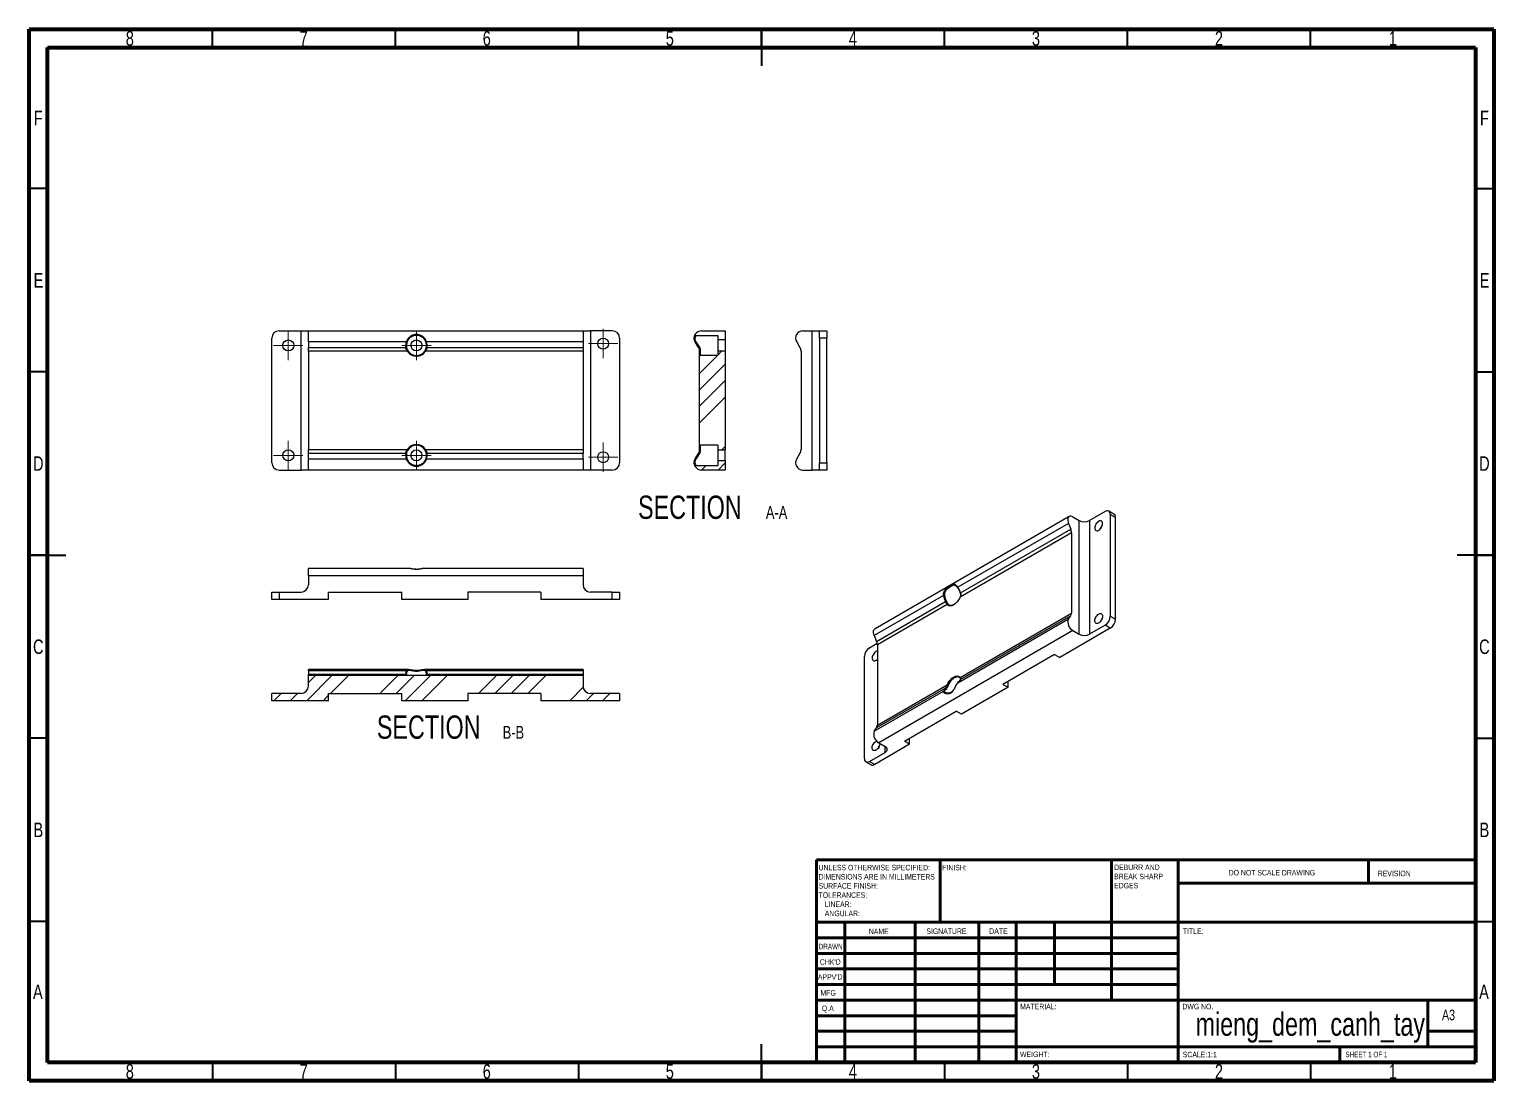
# Model space of a CAD drawing. Header units: millimetres. Extents: x 15 to 415, y 5 to 292.
import ezdxf

# ---------------------------------------------------------------- set-up
doc = ezdxf.new("R2010")
doc.units = ezdxf.units.MM
doc.styles.add('SLDTEXTSTYLE0', font='TXT', dxfattribs={"width": 0.75})
doc.styles.add('SLDTEXTSTYLE1', font='TXT', dxfattribs={"width": 0.686449})
doc.styles.add('SLDTEXTSTYLE2', font='TXT', dxfattribs={"width": 0.6875})

# ---------------------------------------------------------------- blocks, each defined once
blk = doc.blocks.new('SW_NOTE_0')
at = {"color": 0, "linetype": 'Continuous', "lineweight": 0, "char_height": 1.5, "attachment_point": 1, "style": 'SLDTEXTSTYLE0'}
for s, insert in [('UNLESS OTHERWISE SPECIFIED:', (0, 1.93)), ('SURFACE FINISH:', (0, -3.07)), ('DIMENSIONS ARE IN MILLIMETERS', (0, -0.57)), ('TOLERANCES:', (0, -5.57)), ('ANGULAR:', (1.69, -10.57)), ('LINEAR:', (1.69, -8.07))]:
    blk.add_mtext(s, dxfattribs=dict(at, insert=insert))
blk = doc.blocks.new('SW_NOTE_0_1')
at = {"color": 0, "linetype": 'Continuous', "lineweight": 0, "char_height": 1.5, "attachment_point": 1, "style": 'SLDTEXTSTYLE0'}
for s, insert in [('DEBURR AND', (0, 1.93)), ('BREAK SHARP', (0, -0.57)), ('EDGES', (0, -3.07))]:
    blk.add_mtext(s, dxfattribs=dict(at, insert=insert))
blk = doc.blocks.new('SW_CENTERMARKSYMBOL_0')
at = {"color": 0, "linetype": 'Continuous', "lineweight": 18}
for p, q in [((0, 2.5), (0, 4)), ((-2.5, 0), (-4, 0)), ((0, 0), (-2.5, 0)), ((0, 0), (0, 2.5)), ((0, 0), (0, -2.5)), ((0, 0), (2.5, 0)), ((2.5, 0), (4, 0)), ((0, -2.5), (0, -4))]:
    blk.add_line(p, q, dxfattribs=at)
blk = doc.blocks.new('SW_CENTERMARKSYMBOL_1')
at = {"color": 0, "linetype": 'Continuous', "lineweight": 18}
for p, q in [((0, 2.5), (0, 4)), ((-2.5, 0), (-4, 0)), ((0, 0), (-2.5, 0)), ((0, 0), (0, 2.5)), ((0, 0), (0, -2.5)), ((0, 0), (2.5, 0)), ((2.5, 0), (4, 0)), ((0, -2.5), (0, -4))]:
    blk.add_line(p, q, dxfattribs=at)
blk = doc.blocks.new('SW_CENTERMARKSYMBOL_2')
at = {"color": 0, "linetype": 'Continuous', "lineweight": 18}
for p, q in [((0, 2.5), (0, 4)), ((-2.5, 0), (-4, 0)), ((0, 0), (-2.5, 0)), ((0, 0), (0, 2.5)), ((0, 0), (0, -2.5)), ((0, 0), (2.5, 0)), ((2.5, 0), (4, 0)), ((0, -2.5), (0, -4))]:
    blk.add_line(p, q, dxfattribs=at)
blk = doc.blocks.new('SW_CENTERMARKSYMBOL_3')
at = {"color": 0, "linetype": 'Continuous', "lineweight": 18}
for p, q in [((0, 2.5), (0, 4)), ((-2.5, 0), (-4, 0)), ((0, 0), (-2.5, 0)), ((0, 0), (0, 2.5)), ((0, 0), (0, -2.5)), ((0, 0), (2.5, 0)), ((2.5, 0), (4, 0)), ((0, -2.5), (0, -4))]:
    blk.add_line(p, q, dxfattribs=at)
blk = doc.blocks.new('SW_CENTERMARKSYMBOL_4')
at = {"color": 0, "linetype": 'Continuous', "lineweight": 18}
for p, q in [((0, 2.5), (0, 4)), ((-2.5, 0), (-4, 0)), ((0, 0), (-2.5, 0)), ((0, 0), (0, 2.5)), ((0, 0), (0, -2.5)), ((0, 0), (2.5, 0)), ((2.5, 0), (4, 0)), ((0, -2.5), (0, -4))]:
    blk.add_line(p, q, dxfattribs=at)
blk = doc.blocks.new('SW_CENTERMARKSYMBOL_5')
at = {"color": 0, "linetype": 'Continuous', "lineweight": 18}
for p, q in [((0, 2.5), (0, 4)), ((-2.5, 0), (-4, 0)), ((0, 0), (-2.5, 0)), ((0, 0), (0, 2.5)), ((0, 0), (0, -2.5)), ((0, 0), (2.5, 0)), ((2.5, 0), (4, 0)), ((0, -2.5), (0, -4))]:
    blk.add_line(p, q, dxfattribs=at)
blk = doc.blocks.new('SW_NOTE_0_2')
at = {"color": 0, "linetype": 'Continuous', "lineweight": 0, "attachment_point": 2, "style": 'SLDTEXTSTYLE0'}
for s, insert, char_height in [('SECTION', (17.36, 8.19), 6.35), ('A-A', (41.06, 5.35), 3.5)]:
    blk.add_mtext(s, dxfattribs=dict(at, insert=insert, char_height=char_height))
blk = doc.blocks.new('SW_NOTE_0_3')
at = {"color": 0, "linetype": 'Continuous', "lineweight": 0, "attachment_point": 2, "style": 'SLDTEXTSTYLE0'}
for s, insert, char_height in [('SECTION', (17.36, 8.19), 6.35), ('B-B', (40.51, 5.35), 3.5)]:
    blk.add_mtext(s, dxfattribs=dict(at, insert=insert, char_height=char_height))

msp = doc.modelspace()

# ---------------------------------------------------------------- hatches: boundary and pattern name
at = {"linetype": 'Continuous', "lineweight": 18}
h = msp.add_hatch(dxfattribs=at)
h.set_pattern_fill('ANSI34', angle=3e-322, style=0)
edge = h.paths.add_edge_path(flags=0)
edge.add_line((203.09, 207.2), (205.09, 207.2))
edge.add_line((205.09, 207.2), (205.09, 209.7))
edge.add_line((205.09, 209.7), (198.62, 209.7))
edge.add_arc((198.62, 207.7), 2, 90, 148.1446)
edge.add_arc((197.09, 208.65), 0.2, 148.1446, 270)
edge.add_line((197.09, 208.45), (203.09, 208.45))
edge.add_line((203.09, 208.45), (203.09, 207.2))
h = msp.add_hatch(dxfattribs=at)
h.set_pattern_fill('ANSI34', angle=3e-322, style=0)
edge = h.paths.add_edge_path(flags=0)
edge.add_line((203.09, 178.45), (203.09, 177.2))
edge.add_line((203.09, 177.2), (205.09, 177.2))
edge.add_line((205.09, 177.2), (205.09, 204.2))
edge.add_line((205.09, 204.2), (203.09, 204.2))
edge.add_line((203.09, 204.2), (203.09, 202.95))
edge.add_line((203.09, 202.95), (198.29, 202.95))
edge.add_arc((198.29, 202.75), 0.2, 90, 180)
edge.add_line((198.09, 202.75), (198.09, 178.65))
edge.add_arc((198.29, 178.65), 0.2, 180, 270)
edge.add_line((198.29, 178.45), (203.09, 178.45))
h = msp.add_hatch(dxfattribs=at)
h.set_pattern_fill('ANSI34', angle=3e-322, style=0)
edge = h.paths.add_edge_path(flags=0)
edge.add_line((205.09, 171.7), (205.09, 174.2))
edge.add_line((205.09, 174.2), (203.09, 174.2))
edge.add_line((203.09, 174.2), (203.09, 172.95))
edge.add_line((203.09, 172.95), (197.09, 172.95))
edge.add_arc((197.09, 172.75), 0.2, 90, 211.8554)
edge.add_arc((198.62, 173.7), 2, 211.8554, 270)
edge.add_line((198.62, 171.7), (205.09, 171.7))
h = msp.add_hatch(dxfattribs=at)
h.set_pattern_fill('ANSI34', angle=3e-322, style=0)
edge = h.paths.add_edge_path(flags=0)
edge.add_line((134.75, 110.73), (154.75, 110.73))
edge.add_line((154.75, 110.73), (154.75, 108.73))
edge.add_line((154.75, 108.73), (176.25, 108.73))
edge.add_line((176.25, 108.73), (176.25, 110.73))
edge.add_line((176.25, 110.73), (168.25, 110.73))
edge.add_arc((168.25, 112.73), 2, 180, 270, ccw=False)
edge.add_line((166.25, 112.73), (166.25, 115.73))
edge.add_line((166.25, 115.73), (91.25, 115.73))
edge.add_line((91.25, 115.73), (91.25, 112.73))
edge.add_arc((89.25, 112.73), 2, 270, 360, ccw=False)
edge.add_line((89.25, 110.73), (81.25, 110.73))
edge.add_line((81.25, 110.73), (81.25, 108.73))
edge.add_line((81.25, 108.73), (96.75, 108.73))
edge.add_line((96.75, 108.73), (96.75, 110.73))
edge.add_line((96.75, 110.73), (116.75, 110.73))
edge.add_line((116.75, 110.73), (116.75, 108.73))
edge.add_line((116.75, 108.73), (134.75, 108.73))
edge.add_line((134.75, 108.73), (134.75, 110.73))

# ---------------------------------------------------------------- linework, layer by layer
at = {"color": 7, "linetype": 'Continuous', "lineweight": 70}
for p, q in [((15, 5), (15, 292)), ((15, 292), (415, 292)), ((415, 292), (415, 5)), ((20, 10), (20, 287)), ((20, 287), (410, 287)), ((410, 287), (410, 10)), ((410, 10), (20, 10)), ((415, 5), (15, 5))]:
    msp.add_line(p, q, dxfattribs=at)
at = {"color": 7, "linetype": 'Continuous', "lineweight": 35}
for p, q in [((65, 287), (65, 292)), ((115, 287), (115, 292)), ((165, 287), (165, 292)), ((215, 292), (215, 282)), ((215, 287), (215, 292)), ((265, 287), (265, 292)), ((315, 287), (315, 292)), ((365, 287), (365, 292)), ((20, 248.5), (15, 248.5)), ((410, 248.5), (415, 248.5)), ((20, 198.5), (15, 198.5)), ((410, 198.5), (415, 198.5)), ((15, 148.5), (25, 148.5)), ((20, 148.5), (15, 148.5)), ((415, 148.5), (405, 148.5)), ((410, 148.5), (415, 148.5)), ((20, 98.5), (15, 98.5)), ((410, 98.5), (415, 98.5)), ((20, 48.5), (15, 48.5)), ((410, 48.5), (415, 48.5)), ((215, 5), (215, 15)), ((65, 10), (65, 5)), ((115, 10), (115, 5)), ((165, 10), (165, 5)), ((215, 10), (215, 5)), ((265, 10), (265, 5)), ((315, 10), (315, 5)), ((365, 10), (365, 5))]:
    msp.add_line(p, q, dxfattribs=at)
at = {"color": 7, "linetype": 'Continuous', "lineweight": 25}
for p, q in [((83.25, 209.7), (89.25, 209.7)), ((89.25, 171.7), (89.25, 209.7)), ((89.25, 209.7), (91.25, 209.7)), ((91.25, 209.7), (166.25, 209.7)), ((91.25, 206.67), (91.25, 209.7)), ((166.25, 209.7), (166.25, 206.67)), ((166.25, 209.7), (168.25, 209.7)), ((168.25, 209.7), (168.25, 171.7)), ((174.25, 209.7), (168.25, 209.7)), ((197.09, 208.45), (203.09, 208.45)), ((198.62, 209.7), (205.09, 209.7)), ((203.09, 208.45), (203.09, 207.2)), ((205.09, 209.7), (205.09, 207.2)), ((226.33, 209.7), (228.8, 209.7)), ((228.8, 171.7), (228.8, 209.7)), ((228.8, 209.7), (230.8, 209.7)), ((230.8, 207.7), (230.8, 209.7)), ((230.8, 209.7), (232.8, 209.7)), ((232.8, 209.7), (232.8, 207.7)), ((81.25, 173.7), (81.25, 207.7)), ((118, 206.67), (91.25, 206.67)), ((91.25, 206.67), (91.25, 205.18)), ((91.25, 205.18), (117.83, 205.18)), ((91.25, 204.15), (91.25, 205.18)), ((118.24, 204.15), (91.25, 204.15)), ((91.25, 204.15), (91.25, 177.26)), ((118.41, 204.25), (118.24, 204.15)), ((123.09, 204.25), (123.26, 204.15)), ((166.25, 204.15), (123.26, 204.15)), ((166.25, 206.67), (123.5, 206.67)), ((123.67, 205.18), (166.25, 205.18)), ((166.25, 206.67), (166.25, 205.18)), ((166.25, 205.18), (166.25, 204.15)), ((166.25, 204.15), (166.25, 177.26)), ((176.25, 207.7), (176.25, 173.7)), ((197.8, 205.18), (196.91, 206.67)), ((197.08, 206.7), (197.97, 205.31)), ((198.09, 202.75), (198.09, 204.15)), ((198.29, 204.25), (198.29, 202.95)), ((205.09, 207.2), (203.09, 207.2)), ((203.09, 207.2), (203.09, 204.2)), ((203.09, 204.2), (205.09, 204.2)), ((203.09, 204.2), (203.09, 202.95)), ((205.09, 207.2), (205.09, 204.2)), ((205.09, 204.2), (205.09, 177.2)), ((224.61, 206.67), (225.51, 205.18)), ((225.8, 204.15), (225.8, 177.26)), ((232.8, 207.7), (230.8, 207.7)), ((230.8, 207.7), (230.8, 173.7)), ((232.8, 173.7), (232.8, 207.7)), ((198.09, 178.65), (198.09, 202.75)), ((203.09, 202.95), (198.29, 202.95)), ((91.25, 177.26), (118.24, 177.26)), ((91.25, 176.23), (91.25, 177.26)), ((117.83, 176.23), (91.25, 176.23)), ((91.25, 174.73), (91.25, 176.23)), ((118.24, 177.26), (118.41, 177.15)), ((123.26, 177.26), (123.09, 177.15)), ((123.26, 177.26), (166.25, 177.26)), ((166.25, 176.23), (123.67, 176.23)), ((166.25, 177.26), (166.25, 176.23)), ((166.25, 174.73), (166.25, 176.23)), ((196.91, 174.73), (197.8, 176.23)), ((197.97, 176.09), (197.08, 174.7)), ((198.09, 177.26), (198.09, 178.65)), ((198.29, 178.45), (198.29, 177.15)), ((203.09, 178.45), (198.29, 178.45)), ((203.09, 178.45), (203.09, 177.2)), ((203.09, 177.2), (205.09, 177.2)), ((203.09, 177.2), (203.09, 174.2)), ((205.09, 174.2), (205.09, 177.2)), ((224.61, 174.73), (225.51, 176.23)), ((91.25, 174.73), (118, 174.73)), ((91.25, 171.7), (91.25, 174.73)), ((123.5, 174.73), (166.25, 174.73)), ((166.25, 174.73), (166.25, 171.7)), ((197.09, 172.95), (203.09, 172.95)), ((203.09, 174.2), (203.09, 172.95)), ((205.09, 174.2), (203.09, 174.2)), ((205.09, 174.2), (205.09, 171.7)), ((230.8, 173.7), (232.8, 173.7)), ((230.8, 171.7), (230.8, 173.7)), ((232.8, 173.7), (232.8, 171.7)), ((83.25, 171.7), (89.25, 171.7)), ((91.25, 171.7), (89.25, 171.7)), ((166.25, 171.7), (91.25, 171.7)), ((168.25, 171.7), (166.25, 171.7)), ((174.25, 171.7), (168.25, 171.7)), ((205.09, 171.7), (198.62, 171.7)), ((226.33, 171.7), (228.8, 171.7)), ((230.8, 171.7), (228.8, 171.7)), ((232.8, 171.7), (230.8, 171.7)), ((308.86, 160.34), (304.62, 157.89)), ((311.28, 159.63), (309.86, 160.44)), ((299.05, 159), (246.01, 128.39)), ((298.83, 157.13), (268.6, 139.68)), ((298.83, 157.13), (299.47, 155.54)), ((300.05, 158.9), (301.79, 157.89)), ((301.79, 126.87), (301.79, 157.89)), ((304.62, 157.89), (304.62, 126.87)), ((310.28, 159.53), (310.28, 131.77)), ((311.69, 158.71), (310.28, 159.53)), ((311.69, 130.95), (311.69, 158.71)), ((299.67, 154.58), (269.27, 137.03)), ((269.36, 138.16), (299.47, 155.54)), ((299.67, 154.58), (299.67, 132.63)), ((118.61, 144.85), (91.25, 144.85)), ((91.25, 142.85), (91.25, 144.85)), ((118.67, 144.84), (118.61, 144.83)), ((122.91, 144.85), (122.89, 144.85)), ((166.25, 144.85), (122.91, 144.85)), ((166.25, 144.85), (166.25, 142.85)), ((91.25, 142.85), (91.25, 140.39)), ((166.25, 142.85), (91.25, 142.85)), ((166.25, 142.85), (166.25, 140.39)), ((267.98, 140.16), (267.95, 140.19)), ((81.25, 136.39), (81.25, 138.39)), ((81.25, 138.39), (83.25, 138.39)), ((83.25, 136.39), (81.25, 136.39)), ((83.25, 138.39), (83.25, 136.39)), ((83.25, 138.39), (89.25, 138.39)), ((96.75, 136.39), (83.25, 136.39)), ((96.75, 138.39), (116.75, 138.39)), ((96.75, 136.39), (96.75, 138.39)), ((116.75, 136.39), (116.75, 138.39)), ((134.75, 136.39), (116.75, 136.39)), ((154.75, 138.39), (134.75, 138.39)), ((134.75, 138.39), (134.75, 136.39)), ((154.75, 138.39), (154.75, 136.39)), ((174.25, 136.39), (154.75, 136.39)), ((174.25, 138.39), (168.25, 138.39)), ((174.25, 136.39), (174.25, 138.39)), ((174.25, 138.39), (176.25, 138.39)), ((176.25, 136.39), (174.25, 136.39)), ((176.25, 138.39), (176.25, 136.39)), ((264.72, 137.43), (245.8, 126.51)), ((246.43, 124.93), (265.23, 135.78)), ((265.72, 134.99), (246.64, 123.97)), ((269.27, 115.08), (299.67, 132.63)), ((268.6, 113.6), (298.83, 131.05)), ((299.47, 131.9), (269.36, 114.52)), ((310.28, 128.5), (296.49, 120.54)), ((298.83, 131.05), (299.47, 131.9)), ((308.86, 129.32), (304.62, 126.87)), ((310.28, 128.5), (308.86, 129.32)), ((310.28, 131.77), (311.69, 130.95)), ((244.51, 123.2), (246.59, 124.4)), ((245.8, 126.51), (246.43, 124.93)), ((300.05, 127.87), (247.01, 97.26)), ((300.05, 127.87), (301.79, 126.87)), ((243.1, 92.99), (243.1, 120.75)), ((246.64, 123.97), (246.64, 102.01)), ((295.07, 121.36), (280.93, 113.19)), ((295.07, 121.36), (296.49, 120.54)), ((118.59, 117.2), (91.25, 117.2)), ((91.25, 116.91), (91.25, 117.2)), ((118, 116.91), (91.25, 116.91)), ((91.25, 116.91), (91.25, 116.01)), ((91.25, 116.01), (117.83, 116.01)), ((91.25, 115.73), (91.25, 116.01)), ((166.25, 117.2), (122.91, 117.2)), ((166.25, 116.91), (123.5, 116.91)), ((123.67, 116.01), (166.25, 116.01)), ((166.25, 117.2), (166.25, 116.91)), ((166.25, 116.91), (166.25, 116.01)), ((166.25, 116.01), (166.25, 115.73)), ((91.25, 112.73), (91.25, 115.73)), ((91.25, 115.73), (166.25, 115.73)), ((123.47, 115.89), (123.47, 115.89)), ((166.25, 115.73), (166.25, 112.73)), ((265.23, 112.14), (246.43, 101.29)), ((246.64, 102.01), (265.72, 113.03)), ((282.34, 112.38), (269.62, 105.03)), ((280.93, 113.19), (282.34, 112.38)), ((282.34, 112.38), (282.34, 114.01)), ((81.25, 108.73), (81.25, 110.73)), ((89.25, 110.73), (81.25, 110.73)), ((96.75, 108.73), (81.25, 108.73)), ((96.75, 110.73), (116.75, 110.73)), ((96.75, 108.73), (96.75, 110.73)), ((116.75, 108.73), (116.75, 110.73)), ((134.75, 108.73), (116.75, 108.73)), ((134.75, 110.73), (134.75, 108.73)), ((154.75, 110.73), (134.75, 110.73)), ((154.75, 110.73), (154.75, 108.73)), ((176.25, 108.73), (154.75, 108.73)), ((176.25, 110.73), (168.25, 110.73)), ((176.25, 110.73), (176.25, 108.73)), ((245.8, 100.43), (264.72, 111.35)), ((265.23, 110.92), (265.26, 110.9)), ((254.06, 97.68), (268.2, 105.84)), ((269.62, 105.03), (268.2, 105.84)), ((245.8, 100.43), (246.43, 101.29)), ((255.47, 96.86), (245.93, 91.35)), ((246.28, 97.68), (246.42, 97.75)), ((247.01, 97.26), (248.76, 96.25)), ((255.47, 96.86), (254.06, 97.68)), ((255.47, 96.86), (255.47, 98.5)), ((243.51, 92.07), (244.93, 91.25)), ((244.51, 92.17), (248.76, 94.62)), ((244.51, 92.17), (245.93, 91.35))]:
    msp.add_line(p, q, dxfattribs=at)
at = {"color": 8, "linetype": 'Continuous', "lineweight": 25}
for p, q in [((265.98, 135.06), (266.18, 134.87)), ((248.76, 94.62), (248.76, 96.25))]:
    msp.add_line(p, q, dxfattribs=at)
at = {"color": 7, "linetype": 'Continuous', "lineweight": 50}
for p, q in [((230, 65.25), (410, 65.25)), ((230, 65.25), (230, 10)), ((263.8, 48.25), (263.8, 65.25)), ((310.6, 65.25), (310.6, 27)), ((328.8, 65.25), (328.8, 10)), ((380.8, 58.88), (380.8, 65.25)), ((410, 58.88), (328.8, 58.88)), ((410, 48.25), (230, 48.25)), ((237.8, 48.25), (237.8, 10)), ((256.99, 48.25), (256.99, 10)), ((274.4, 48.25), (274.4, 10)), ((284.6, 10), (284.6, 48.25)), ((295, 31.25), (295, 48.25)), ((328.8, 44), (230, 44)), ((328.8, 39.75), (230, 39.75)), ((328.8, 35.5), (230, 35.5)), ((328.8, 31.25), (230, 31.25)), ((284.6, 27), (230, 27)), ((284.6, 27), (410, 27)), ((397, 14.25), (397, 27)), ((284.6, 22.75), (230, 22.75)), ((284.6, 18.5), (230, 18.5)), ((410, 18.5), (397, 18.5)), ((230, 14.25), (410, 14.25)), ((373, 10), (373, 14.25))]:
    msp.add_line(p, q, dxfattribs=at)
at = {"color": 7, "linetype": 'Continuous', "lineweight": 25, "flags": 128}
for points in [[(117.83, 205.18), (117.87, 205.18), (117.91, 205.19), (117.94, 205.21), (117.97, 205.22), (118, 205.24), (118.02, 205.27), (118.03, 205.29), (118.03, 205.31)], [(118, 206.67), (118.03, 206.66), (118.07, 206.66), (118.1, 206.66), (118.12, 206.66), (118.15, 206.67), (118.16, 206.68), (118.18, 206.69), (118.19, 206.7)], [(123.5, 206.67), (123.46, 206.66), (123.43, 206.66), (123.4, 206.66), (123.38, 206.66), (123.35, 206.67), (123.33, 206.68), (123.32, 206.69), (123.31, 206.7)], [(123.47, 205.31), (123.47, 205.29), (123.48, 205.27), (123.5, 205.24), (123.52, 205.22), (123.55, 205.21), (123.59, 205.19), (123.63, 205.18), (123.67, 205.18)], [(196.91, 206.67), (196.91, 206.66), (196.93, 206.66), (196.94, 206.66), (196.97, 206.66), (196.99, 206.67), (197.02, 206.68), (197.05, 206.69), (197.08, 206.7)], [(198.29, 204.25), (198.25, 204.25), (198.21, 204.24), (198.18, 204.24), (198.15, 204.22), (198.12, 204.21), (198.1, 204.19), (198.09, 204.17), (198.09, 204.15)], [(118.03, 176.09), (118.03, 176.12), (118.02, 176.14), (118, 176.16), (117.97, 176.18), (117.94, 176.2), (117.91, 176.21), (117.87, 176.22), (117.83, 176.23)], [(123.67, 176.23), (123.63, 176.22), (123.59, 176.21), (123.55, 176.2), (123.52, 176.18), (123.5, 176.16), (123.48, 176.14), (123.47, 176.12), (123.47, 176.09)], [(198.09, 177.26), (198.09, 177.23), (198.1, 177.22), (198.12, 177.2), (198.15, 177.18), (198.18, 177.17), (198.21, 177.16), (198.25, 177.15), (198.29, 177.15)], [(118.19, 174.7), (118.18, 174.71), (118.16, 174.73), (118.15, 174.74), (118.12, 174.74), (118.1, 174.74), (118.07, 174.74), (118.03, 174.74), (118, 174.73)], [(123.31, 174.7), (123.32, 174.71), (123.33, 174.73), (123.35, 174.74), (123.38, 174.74), (123.4, 174.74), (123.43, 174.74), (123.46, 174.74), (123.5, 174.73)], [(197.08, 174.7), (197.05, 174.71), (197.02, 174.73), (196.99, 174.74), (196.97, 174.74), (196.94, 174.74), (196.93, 174.74), (196.91, 174.74), (196.91, 174.73)], [(300.05, 158.9), (299.78, 159.03), (299.52, 159.09), (299.28, 159.08), (299.06, 159.01), (298.89, 158.87), (298.75, 158.68), (298.67, 158.43), (298.63, 158.14), (298.65, 157.82), (298.72, 157.48), (298.83, 157.13)], [(307.09, 157.69), (306.87, 157.53), (306.65, 157.32), (306.45, 157.07), (306.28, 156.79), (306.16, 156.5), (306.07, 156.2), (306.03, 155.92), (306.05, 155.66), (306.11, 155.44), (306.22, 155.27), (306.36, 155.16), (306.55, 155.1), (306.75, 155.11), (306.98, 155.18), (307.21, 155.31), (307.43, 155.5), (307.64, 155.73), (307.82, 156), (307.97, 156.29), (308.08, 156.58), (308.14, 156.87), (308.15, 157.14), (308.12, 157.38), (308.03, 157.58), (307.9, 157.73), (307.74, 157.81), (307.54, 157.83), (307.32, 157.79), (307.09, 157.69)], [(269.27, 137.03), (269.08, 136.62), (268.84, 136.22), (268.58, 135.85), (268.29, 135.51), (267.98, 135.22), (267.66, 134.97), (267.33, 134.78), (267.01, 134.66), (266.7, 134.59), (266.41, 134.6), (266.15, 134.66), (265.91, 134.8), (265.72, 134.99)], [(266.18, 134.87), (266.18, 134.87), (266.26, 134.82)], [(307.09, 132.38), (307.32, 132.48), (307.54, 132.52), (307.74, 132.5), (307.9, 132.41), (308.03, 132.27), (308.12, 132.07), (308.15, 131.83), (308.14, 131.56), (308.08, 131.27), (307.97, 130.97), (307.82, 130.68), (307.64, 130.42), (307.43, 130.19), (307.21, 130), (306.98, 129.87), (306.75, 129.8), (306.55, 129.79), (306.36, 129.84), (306.22, 129.96), (306.11, 130.13), (306.05, 130.35), (306.03, 130.61), (306.07, 130.89), (306.16, 131.19), (306.28, 131.48), (306.45, 131.76), (306.65, 132.01), (306.87, 132.22), (307.09, 132.38)], [(245.8, 126.51), (245.68, 126.86), (245.62, 127.21), (245.6, 127.53), (245.63, 127.82), (245.72, 128.06), (245.85, 128.26), (246.01, 128.39)], [(246.28, 122.18), (246.05, 122.02), (245.84, 121.81), (245.64, 121.56), (245.47, 121.28), (245.35, 120.98), (245.26, 120.69), (245.22, 120.41), (245.24, 120.15), (245.3, 119.93), (245.4, 119.76), (245.55, 119.64), (245.74, 119.59), (245.94, 119.6), (246.17, 119.67), (246.4, 119.8), (246.62, 119.99), (246.64, 120)], [(246.64, 122.31), (246.51, 122.28), (246.28, 122.18)], [(265.72, 113.03), (265.91, 113.44), (266.15, 113.84), (266.41, 114.21), (266.7, 114.55), (267.01, 114.85), (267.33, 115.09), (267.66, 115.28), (267.98, 115.41), (268.29, 115.47), (268.58, 115.47), (268.84, 115.4), (269.08, 115.27), (269.27, 115.08)], [(268.58, 113.58), (268.58, 113.59), (268.6, 113.6)], [(269.1, 115.03), (269.09, 115.03), (269.01, 115.08)], [(247.34, 97.07), (247.33, 96.86), (247.27, 96.57), (247.16, 96.28), (247.01, 95.99), (246.83, 95.72), (246.62, 95.49), (246.4, 95.3), (246.17, 95.17), (245.94, 95.1), (245.74, 95.09), (245.55, 95.15), (245.4, 95.26), (245.3, 95.43), (245.24, 95.65), (245.22, 95.91), (245.26, 96.19), (245.35, 96.49), (245.47, 96.78), (245.64, 97.06), (245.84, 97.31), (246.05, 97.52), (246.28, 97.68), (246.28, 97.68)]]:
    msp.add_lwpolyline(points, dxfattribs=at)
at = {"color": 8, "linetype": 'Continuous', "lineweight": 25, "flags": 128}
for points in [[(268.6, 139.68), (268.58, 139.65), (268.57, 139.63), (268.56, 139.61), (268.56, 139.59), (268.56, 139.58), (268.56, 139.57)], [(269.22, 137.03), (269.23, 137.03), (269.23, 137.03), (269.25, 137.04), (269.27, 137.03)], [(269.01, 115.08), (268.86, 115.16), (268.58, 115.21), (268.28, 115.19), (267.96, 115.1), (267.64, 114.95), (267.31, 114.73), (266.99, 114.45), (266.69, 114.12), (266.42, 113.75), (266.18, 113.35), (265.98, 112.93)], [(269.36, 114.52), (269.33, 114.5), (269.31, 114.47)]]:
    msp.add_lwpolyline(points, dxfattribs=at)
at = {"color": 7, "linetype": 'Continuous', "lineweight": 25}
for centre in [(85.75, 205.7), (120.75, 205.7), (171.75, 206.2), (85.75, 175.7), (120.75, 175.7), (171.75, 175.2)]:
    msp.add_circle(centre, 1.5, dxfattribs=at)
for centre, radius, start, end in [((83.25, 207.7), 2, 90, 180), ((174.25, 207.7), 2, 0, 90), ((197.09, 208.65), 0.2, 148.1446, 270), ((198.62, 207.7), 2, 90, 148.1446), ((226.33, 207.7), 2, 90, 210.9638), ((120.75, 205.6), 2.95, 158.6517, 188.2259), ((120.75, 205.7), 2.75, 158.6517, 188.2259), ((120.75, 205.7), 2.95, 211.7874, 328.2126), ((120.75, 205.7), 2.75, 211.7874, 328.2126), ((120.75, 205.7), 2.75, 351.7741, 21.3483), ((120.75, 205.6), 2.95, 351.7741, 21.3483), ((198.17, 204.88), 0.468, 114.1284, 140.8376), ((223.8, 204.15), 2, 0, 30.9638), ((198.29, 202.75), 0.2, 90, 180), ((120.75, 175.8), 2.95, 171.7741, 201.3483), ((120.75, 175.7), 2.75, 171.7741, 201.3483), ((120.75, 175.7), 2.95, 31.7874, 148.2126), ((120.75, 175.7), 2.75, 31.7874, 148.2126), ((120.75, 175.7), 2.75, 338.6517, 8.2259), ((120.75, 175.8), 2.95, 338.6517, 8.2259), ((198.17, 176.52), 0.468, 219.1624, 245.8716), ((198.29, 178.65), 0.2, 180, 270), ((223.8, 177.26), 2, 329.0362, 0), ((83.25, 173.7), 2, 180, 270), ((174.25, 173.7), 2, 270, 0), ((197.09, 172.75), 0.2, 90, 211.8554), ((198.62, 173.7), 2, 211.8554, 270), ((226.33, 173.7), 2, 149.0362, 270), ((309.41, 159.67), 0.873, 350.786, 129.2033), ((303.2, 160.62), 3.07, 242.6097, 297.3903), ((309.95, 154.82), 2.53, 138.6077, 161.3977), ((310.71, 158.82), 0.986, 353.7012, 54.9867), ((297.05, 154.53), 2.62, 1.1631, 22.632), ((89.25, 140.39), 2, 270, 0), ((168.25, 140.39), 2, 180, 270), ((269.76, 96.77), 40.97, 96.7194, 97.0758), ((265.59, 135.33), 0.576, 99.9298, 128.7539), ((265.9, 134.87), 0.213, 66.1422, 145.3548), ((298.46, 132.57), 1.21, 326.3619, 2.5222), ((301.32, 130.18), 2.64, 160.8337, 240.9943), ((309.95, 129.5), 2.53, 138.6077, 161.3977), ((307.2, 131.9), 3.07, 302.6055, 357.3945), ((308.62, 131.09), 3.07, 302.6055, 357.3945), ((244.01, 123.92), 2.62, 1.1631, 22.632), ((303.2, 129.6), 3.07, 242.6097, 297.3903), ((246.17, 120.61), 3.07, 122.6055, 177.3945), ((117.96, 116.68), 0.231, 14.0759, 80.6548), ((123.53, 116.68), 0.231, 99.3452, 165.9241), ((89.25, 112.73), 2, 270, 0), ((168.25, 112.73), 2, 180, 270), ((265.3, 111.93), 0.223, 30.9954, 108.4203), ((265.55, 112.19), 0.86, 60.0674, 78.7593), ((264.83, 111.18), 0.208, 48.1757, 123.4421), ((248.2, 99.53), 2.56, 159.4068, 242.4213), ((245.43, 101.96), 1.21, 326.3619, 2.5222), ((249.14, 94.81), 2.53, 138.6077, 161.3977), ((248.45, 95.43), 0.873, 290.7834, 69.2166), ((243.96, 92.85), 0.873, 170.786, 309.2033), ((245.34, 92.17), 1.01, 245.6929, 305.6176)]:
    msp.add_arc(centre, radius, start, end, dxfattribs=at)
at = {"color": 8, "linetype": 'Continuous', "lineweight": 25}
for centre, radius, start, end in [((269.38, 138.03), 0.127, 101.2778, 138.8514), ((117.85, 115.84), 0.177, 16.9601, 98.0554), ((123.65, 115.83), 0.182, 83.1131, 161.3885), ((269.39, 114.96), 0.163, 136.5531, 214.1889)]:
    msp.add_arc(centre, radius, start, end, dxfattribs=at)
at = {"color": 7, "linetype": 'Continuous', "lineweight": 25}
for centre, major_axis, ratio, start_param, end_param in [((267.11, 137.42), (-0.82, 3.31), 0.692806, 1.39552, 1.911688), ((267.24, 137.43), (-0.92, 3.11), 0.681995, 1.36059, 1.876758), ((267.11, 137.42), (-0.82, 3.31), 0.692806, 4.766141, 5.282309), ((120.75, 116.27), (2.95, 0), 0.6, 2.768995, 3.285162), ((120.75, 116.27), (2.95, 0), 0.6, 6.139616, 6.655783), ((120.75, 116.1), (2.75, 0), 0.643636, 0, 0.028747), ((267.11, 113.09), (2.4, 2.01), 0.205162, 2.287016, 2.803183), ((267.24, 112.93), (2.29, 1.85), 0.180003, 2.281899, 2.798067), ((267.11, 113.09), (2.4, 2.01), 0.205162, 5.19958, 5.715748)]:
    msp.add_ellipse(centre, major_axis=major_axis, ratio=ratio, start_param=start_param, end_param=end_param, dxfattribs=at)
at = {"color": 8, "linetype": 'Continuous', "lineweight": 25}
for start_param, end_param in [(2.768995, 3.141593), (0.028747, 0.372598)]:
    msp.add_ellipse((120.75, 116.1), major_axis=(2.75, 0), ratio=0.643636, start_param=start_param, end_param=end_param, dxfattribs=at)
at = {"color": 7, "linetype": 'Continuous', "lineweight": 25}
for points, knots in [([(118, 206.67), (118.05, 206.8), (118.1, 206.93), (118.24, 207.2), (118.31, 207.34), (118.49, 207.59), (118.59, 207.72), (118.8, 207.95), (118.91, 208.05), (119.16, 208.24), (119.28, 208.33), (119.55, 208.48), (119.69, 208.54), (119.98, 208.65), (120.13, 208.69), (120.44, 208.74), (120.59, 208.76), (120.9, 208.76), (121.06, 208.74), (121.37, 208.69), (121.52, 208.65), (121.81, 208.54), (121.95, 208.48), (122.21, 208.33), (122.34, 208.24), (122.58, 208.05), (122.7, 207.95), (122.91, 207.72), (123.01, 207.6), (123.18, 207.34), (123.26, 207.2), (123.39, 206.94), (123.45, 206.8), (123.5, 206.67)], [0, 0, 0, 0, 0.0625, 0.0625, 0.125, 0.125, 0.1875, 0.1875, 0.25, 0.25, 0.3125, 0.3125, 0.375, 0.375, 0.4375, 0.4375, 0.5, 0.5, 0.5625, 0.5625, 0.625, 0.625, 0.6875, 0.6875, 0.75, 0.75, 0.8125, 0.8125, 0.875, 0.875, 0.9375, 0.9375, 1, 1, 1, 1]), ([(123.31, 206.7), (123.27, 206.82), (123.21, 206.93), (123.08, 207.17), (123, 207.28), (122.74, 207.61), (122.54, 207.81), (122.08, 208.12), (121.83, 208.24), (121.44, 208.37), (121.3, 208.4), (121.03, 208.44), (120.89, 208.45), (120.61, 208.45), (120.47, 208.44), (120.2, 208.4), (120.06, 208.37), (119.8, 208.28), (119.67, 208.23), (119.42, 208.11), (119.3, 208.04), (119.07, 207.89), (118.97, 207.8), (118.76, 207.61), (118.67, 207.5), (118.49, 207.28), (118.42, 207.17), (118.29, 206.93), (118.23, 206.82), (118.19, 206.7)], [0, 0, 0, 0, 0.0625, 0.0625, 0.125, 0.125, 0.25, 0.25, 0.375, 0.375, 0.4375, 0.4375, 0.5, 0.5, 0.5625, 0.5625, 0.625, 0.625, 0.6875, 0.6875, 0.75, 0.75, 0.8125, 0.8125, 0.875, 0.875, 0.9375, 0.9375, 1, 1, 1, 1]), ([(196.91, 206.67), (196.83, 206.8), (196.77, 206.93), (196.68, 207.2), (196.65, 207.34), (196.62, 207.59), (196.62, 207.72), (196.63, 207.95), (196.65, 208.05), (196.69, 208.24), (196.72, 208.33), (196.78, 208.48), (196.81, 208.54), (196.86, 208.65), (196.88, 208.69), (196.91, 208.74), (196.92, 208.76), (196.92, 208.76)], [0, 0, 0, 0, 0.125, 0.125, 0.25, 0.25, 0.375, 0.375, 0.5, 0.5, 0.625, 0.625, 0.75, 0.75, 0.875, 0.875, 1, 1, 1, 1]), ([(197.09, 208.45), (197.09, 208.45), (197.08, 208.44), (197.06, 208.4), (197.04, 208.37), (196.99, 208.28), (196.97, 208.23), (196.92, 208.11), (196.89, 208.04), (196.85, 207.89), (196.84, 207.8), (196.82, 207.61), (196.82, 207.5), (196.84, 207.28), (196.87, 207.17), (196.95, 206.93), (197, 206.82), (197.08, 206.7)], [0, 0, 0, 0, 0.125, 0.125, 0.25, 0.25, 0.375, 0.375, 0.5, 0.5, 0.625, 0.625, 0.75, 0.75, 0.875, 0.875, 1, 1, 1, 1]), ([(118.24, 204.15), (118.13, 204.31), (118.04, 204.48), (117.9, 204.83), (117.86, 205.01), (117.83, 205.18)], [0, 0, 0, 0, 0.5, 0.5, 1, 1, 1, 1]), ([(118.03, 205.31), (118.05, 205.14), (118.09, 204.96), (118.22, 204.6), (118.31, 204.42), (118.41, 204.25)], [0, 0, 0, 0, 0.5, 0.5, 1, 1, 1, 1]), ([(123.09, 204.25), (123.19, 204.42), (123.28, 204.6), (123.41, 204.96), (123.45, 205.14), (123.47, 205.31)], [0, 0, 0, 0, 0.5, 0.5, 1, 1, 1, 1]), ([(123.67, 205.18), (123.64, 205.01), (123.6, 204.84), (123.46, 204.48), (123.37, 204.31), (123.26, 204.15)], [0, 0, 0, 0, 0.5, 0.5, 1, 1, 1, 1]), ([(198.09, 204.15), (198.09, 204.31), (198.07, 204.48), (197.98, 204.83), (197.9, 205.01), (197.8, 205.18)], [0, 0, 0, 0, 0.5, 0.5, 1, 1, 1, 1]), ([(197.97, 205.31), (198.08, 205.14), (198.16, 204.96), (198.27, 204.6), (198.29, 204.42), (198.29, 204.25)], [0, 0, 0, 0, 0.5, 0.5, 1, 1, 1, 1]), ([(117.83, 176.23), (117.86, 176.39), (117.9, 176.57), (118.04, 176.92), (118.13, 177.09), (118.24, 177.26)], [0, 0, 0, 0, 0.5, 0.5, 1, 1, 1, 1]), ([(118.41, 177.15), (118.31, 176.98), (118.22, 176.8), (118.09, 176.44), (118.05, 176.26), (118.03, 176.09)], [0, 0, 0, 0, 0.5, 0.5, 1, 1, 1, 1]), ([(123.47, 176.09), (123.45, 176.26), (123.41, 176.44), (123.28, 176.8), (123.19, 176.98), (123.09, 177.15)], [0, 0, 0, 0, 0.5, 0.5, 1, 1, 1, 1]), ([(123.26, 177.26), (123.37, 177.09), (123.46, 176.92), (123.6, 176.57), (123.64, 176.39), (123.67, 176.23)], [0, 0, 0, 0, 0.5, 0.5, 1, 1, 1, 1]), ([(197.8, 176.23), (197.9, 176.39), (197.98, 176.57), (198.07, 176.92), (198.09, 177.09), (198.09, 177.26)], [0, 0, 0, 0, 0.5, 0.5, 1, 1, 1, 1]), ([(198.29, 177.15), (198.29, 176.98), (198.27, 176.8), (198.16, 176.44), (198.08, 176.26), (197.97, 176.09)], [0, 0, 0, 0, 0.5, 0.5, 1, 1, 1, 1]), ([(123.5, 174.73), (123.45, 174.6), (123.4, 174.47), (123.26, 174.2), (123.18, 174.07), (123.01, 173.81), (122.91, 173.69), (122.7, 173.46), (122.58, 173.35), (122.34, 173.16), (122.21, 173.07), (121.95, 172.92), (121.81, 172.86), (121.52, 172.76), (121.37, 172.71), (121.06, 172.66), (120.91, 172.65), (120.6, 172.65), (120.44, 172.66), (120.13, 172.71), (119.98, 172.75), (119.69, 172.86), (119.55, 172.92), (119.28, 173.07), (119.16, 173.16), (118.92, 173.35), (118.8, 173.46), (118.59, 173.69), (118.49, 173.81), (118.32, 174.06), (118.24, 174.2), (118.1, 174.47), (118.05, 174.6), (118, 174.73)], [0, 0, 0, 0, 0.0625, 0.0625, 0.125, 0.125, 0.1875, 0.1875, 0.25, 0.25, 0.3125, 0.3125, 0.375, 0.375, 0.4375, 0.4375, 0.5, 0.5, 0.5625, 0.5625, 0.625, 0.625, 0.6875, 0.6875, 0.75, 0.75, 0.8125, 0.8125, 0.875, 0.875, 0.9375, 0.9375, 1, 1, 1, 1]), ([(118.19, 174.7), (118.23, 174.59), (118.29, 174.47), (118.42, 174.24), (118.5, 174.12), (118.75, 173.79), (118.96, 173.59), (119.41, 173.28), (119.67, 173.16), (120.06, 173.04), (120.19, 173), (120.47, 172.96), (120.61, 172.95), (120.89, 172.95), (121.03, 172.96), (121.3, 173), (121.44, 173.04), (121.7, 173.12), (121.83, 173.17), (122.08, 173.29), (122.2, 173.36), (122.43, 173.52), (122.53, 173.6), (122.74, 173.8), (122.83, 173.9), (123, 174.12), (123.08, 174.24), (123.21, 174.47), (123.27, 174.59), (123.31, 174.7)], [0, 0, 0, 0, 0.0625, 0.0625, 0.125, 0.125, 0.25, 0.25, 0.375, 0.375, 0.4375, 0.4375, 0.5, 0.5, 0.5625, 0.5625, 0.625, 0.625, 0.6875, 0.6875, 0.75, 0.75, 0.8125, 0.8125, 0.875, 0.875, 0.9375, 0.9375, 1, 1, 1, 1]), ([(196.92, 172.65), (196.92, 172.65), (196.91, 172.66), (196.88, 172.71), (196.86, 172.75), (196.81, 172.86), (196.78, 172.92), (196.72, 173.07), (196.69, 173.16), (196.65, 173.35), (196.63, 173.46), (196.62, 173.69), (196.62, 173.81), (196.65, 174.06), (196.68, 174.2), (196.77, 174.47), (196.83, 174.6), (196.91, 174.73)], [0, 0, 0, 0, 0.125, 0.125, 0.25, 0.25, 0.375, 0.375, 0.5, 0.5, 0.625, 0.625, 0.75, 0.75, 0.875, 0.875, 1, 1, 1, 1]), ([(197.08, 174.7), (197, 174.59), (196.95, 174.47), (196.87, 174.24), (196.84, 174.12), (196.81, 173.79), (196.83, 173.59), (196.91, 173.28), (196.97, 173.16), (197.04, 173.04), (197.06, 173), (197.08, 172.96), (197.09, 172.95), (197.09, 172.95)], [0, 0, 0, 0, 0.125, 0.125, 0.25, 0.25, 0.5, 0.5, 0.75, 0.75, 0.875, 0.875, 1, 1, 1, 1]), ([(122.9, 144.85), (122.81, 144.85), (122.62, 144.84), (122.29, 144.78), (121.91, 144.71), (121.51, 144.64), (121.11, 144.59), (120.73, 144.58), (120.35, 144.6), (119.97, 144.64), (119.58, 144.71), (119.2, 144.78), (118.9, 144.84), (118.73, 144.84), (118.67, 144.85)], [0, 0, 0, 0, 0.075369, 0.162986, 0.255364, 0.349244, 0.43816, 0.513826, 0.594016, 0.676284, 0.763868, 0.855685, 0.953125, 1, 1, 1, 1]), ([(264.72, 137.43), (264.69, 137.59), (264.69, 137.75), (264.72, 138.05), (264.76, 138.21), (264.86, 138.5), (264.93, 138.64), (265.09, 138.91), (265.18, 139.04), (265.38, 139.27), (265.49, 139.39), (265.72, 139.6), (265.84, 139.69), (266.08, 139.87), (266.2, 139.96), (266.44, 140.12), (266.56, 140.19), (266.78, 140.31), (266.89, 140.37), (267.08, 140.46), (267.17, 140.5), (267.34, 140.56), (267.41, 140.57), (267.56, 140.58), (267.63, 140.58), (267.77, 140.54), (267.84, 140.5), (267.98, 140.41), (268.05, 140.35), (268.2, 140.2), (268.27, 140.11), (268.43, 139.91), (268.51, 139.8), (268.6, 139.68)], [0, 0, 0, 0, 0.0625, 0.0625, 0.125, 0.125, 0.1875, 0.1875, 0.25, 0.25, 0.3125, 0.3125, 0.375, 0.375, 0.4375, 0.4375, 0.5, 0.5, 0.5625, 0.5625, 0.625, 0.625, 0.6875, 0.6875, 0.75, 0.75, 0.8125, 0.8125, 0.875, 0.875, 0.9375, 0.9375, 1, 1, 1, 1]), ([(267.95, 140.19), (267.96, 140.19), (268, 140.17), (268.1, 140.1), (268.24, 139.96), (268.4, 139.78), (268.51, 139.64), (268.57, 139.57)], [0, 0, 0, 0, 0.044171, 0.290032, 0.519403, 0.767359, 1, 1, 1, 1]), ([(269.22, 137.03), (269.2, 136.96), (269.12, 136.77), (268.95, 136.46), (268.73, 136.11), (268.48, 135.78), (268.21, 135.48), (267.93, 135.23), (267.64, 135.02), (267.36, 134.86), (267.08, 134.76), (266.82, 134.7), (266.59, 134.7), (266.37, 134.76), (266.24, 134.81), (266.19, 134.86), (266.19, 134.86)], [0, 0, 0, 0, 0.041594, 0.121339, 0.20116, 0.28094, 0.360593, 0.440047, 0.519242, 0.598153, 0.676848, 0.75553, 0.834697, 0.915417, 0.999076, 1, 1, 1, 1]), ([(268.57, 139.57), (268.61, 139.51), (268.75, 139.33), (268.94, 139), (269.14, 138.57), (269.24, 138.27), (269.29, 138.12)], [0, 0, 0, 0, 0.14584, 0.430361, 0.717812, 1, 1, 1, 1]), ([(269.29, 138.12), (269.31, 138.02), (269.36, 137.82), (269.35, 137.52), (269.31, 137.25), (269.24, 137.09), (269.22, 137.03)], [0, 0, 0, 0, 0.261541, 0.543049, 0.827331, 1, 1, 1, 1]), ([(269.36, 138.16), (269.41, 137.97), (269.43, 137.78), (269.4, 137.4), (269.35, 137.21), (269.27, 137.03)], [0, 0, 0, 0, 0.5, 0.5, 1, 1, 1, 1]), ([(265.72, 134.99), (265.64, 135.07), (265.57, 135.19), (265.4, 135.46), (265.32, 135.61), (265.23, 135.78)], [0, 0, 0, 0, 0.5, 0.5, 1, 1, 1, 1]), ([(265.49, 135.89), (265.58, 135.72), (265.67, 135.56), (265.83, 135.28), (265.91, 135.16), (265.98, 135.06)], [0, 0, 0, 0, 0.5, 0.5, 1, 1, 1, 1]), ([(118.24, 115.73), (118.13, 115.73), (118.04, 115.75), (117.9, 115.84), (117.86, 115.91), (117.83, 116.01)], [0, 0, 0, 0, 0.5, 0.5, 1, 1, 1, 1]), ([(118.02, 115.89), (118.02, 115.93), (118, 116), (118, 116.07), (118.01, 116.11)], [0, 0, 0, 0, 0.498455, 1, 1, 1, 1]), ([(123.31, 116.74), (123.27, 116.81), (123.21, 116.87), (123.08, 116.95), (123, 116.98), (122.74, 117.01), (122.54, 116.99), (122.08, 116.9), (121.83, 116.85), (121.44, 116.78), (121.3, 116.76), (121.03, 116.73), (120.89, 116.73), (120.61, 116.73), (120.47, 116.73), (120.2, 116.76), (120.06, 116.78), (119.8, 116.82), (119.67, 116.85), (119.42, 116.9), (119.3, 116.93), (119.07, 116.97), (118.97, 116.98), (118.76, 117), (118.67, 117), (118.49, 116.98), (118.42, 116.95), (118.29, 116.87), (118.23, 116.81), (118.19, 116.74)], [0, 0, 0, 0, 0.0625, 0.0625, 0.125, 0.125, 0.25, 0.25, 0.375, 0.375, 0.4375, 0.4375, 0.5, 0.5, 0.5625, 0.5625, 0.625, 0.625, 0.6875, 0.6875, 0.75, 0.75, 0.8125, 0.8125, 0.875, 0.875, 0.9375, 0.9375, 1, 1, 1, 1]), ([(118.59, 117.19), (118.6, 117.19), (118.61, 117.2), (118.63, 117.2), (118.63, 117.2)], [0, 0, 0, 0, 0.701479, 1, 1, 1, 1]), ([(122.91, 117.19), (122.84, 117.19), (122.68, 117.19), (122.39, 117.14), (122.03, 117.08), (121.64, 117), (121.24, 116.95), (120.85, 116.92), (120.47, 116.93), (120.09, 116.97), (119.71, 117.03), (119.34, 117.1), (118.99, 117.16), (118.76, 117.2), (118.65, 117.19), (118.64, 117.19)], [0, 0, 0, 0, 0.056896, 0.139584, 0.227833, 0.318243, 0.405674, 0.487375, 0.565504, 0.644663, 0.726237, 0.813263, 0.905583, 0.988842, 1, 1, 1, 1]), ([(123.67, 116.01), (123.64, 115.91), (123.6, 115.84), (123.46, 115.75), (123.37, 115.73), (123.26, 115.73)], [0, 0, 0, 0, 0.5, 0.5, 1, 1, 1, 1]), ([(123.49, 116.14), (123.5, 116.12), (123.51, 116.04), (123.49, 115.96), (123.47, 115.89)], [0, 0, 0, 0, 0.164283, 1, 1, 1, 1]), ([(118.24, 115.73), (118.2, 115.73), (118.13, 115.74), (118.09, 115.76), (118.05, 115.79), (118.03, 115.86), (118.02, 115.89)], [0, 0, 0, 0, 0.2503233, 0.502838, 0.7847601, 1, 1, 1, 1]), ([(123.47, 115.89), (123.47, 115.86), (123.45, 115.8), (123.41, 115.76), (123.37, 115.74), (123.31, 115.73), (123.26, 115.73), (123.25, 115.73)], [0, 0, 0, 0, 0.207428, 0.447278, 0.728228, 0.969425, 1, 1, 1, 1]), ([(268.6, 113.6), (268.51, 113.5), (268.43, 113.4), (268.28, 113.16), (268.2, 113.03), (268.05, 112.76), (267.98, 112.62), (267.84, 112.34), (267.78, 112.2), (267.64, 111.93), (267.56, 111.79), (267.41, 111.54), (267.34, 111.42), (267.17, 111.19), (267.08, 111.09), (266.89, 110.91), (266.78, 110.83), (266.56, 110.7), (266.44, 110.65), (266.2, 110.58), (266.08, 110.57), (265.84, 110.55), (265.72, 110.56), (265.49, 110.6), (265.38, 110.63), (265.18, 110.7), (265.09, 110.75), (264.93, 110.86), (264.86, 110.92), (264.76, 111.04), (264.72, 111.11), (264.69, 111.23), (264.69, 111.3), (264.72, 111.35)], [0, 0, 0, 0, 0.0625, 0.0625, 0.125, 0.125, 0.1875, 0.1875, 0.25, 0.25, 0.3125, 0.3125, 0.375, 0.375, 0.4375, 0.4375, 0.5, 0.5, 0.5625, 0.5625, 0.625, 0.625, 0.6875, 0.6875, 0.75, 0.75, 0.8125, 0.8125, 0.875, 0.875, 0.9375, 0.9375, 1, 1, 1, 1]), ([(265.23, 112.14), (265.32, 112.24), (265.4, 112.37), (265.57, 112.68), (265.64, 112.85), (265.72, 113.03)], [0, 0, 0, 0, 0.5, 0.5, 1, 1, 1, 1]), ([(268.58, 113.58), (268.58, 113.58), (268.51, 113.52), (268.38, 113.35), (268.2, 113.09), (268.03, 112.78), (267.86, 112.47), (267.68, 112.14), (267.5, 111.82), (267.3, 111.51), (267.07, 111.25), (266.83, 111.03), (266.56, 110.88), (266.28, 110.78), (265.98, 110.74), (265.69, 110.76), (265.44, 110.82), (265.31, 110.88), (265.26, 110.9)], [0, 0, 0, 0, 0.000612, 0.06012, 0.120085, 0.181989, 0.245766, 0.310116, 0.378792, 0.449933, 0.521255, 0.591542, 0.659305, 0.727561, 0.799481, 0.874315, 0.942409, 1, 1, 1, 1]), ([(265.98, 112.93), (265.91, 112.75), (265.83, 112.58), (265.67, 112.27), (265.58, 112.14), (265.49, 112.04)], [0, 0, 0, 0, 0.5, 0.5, 1, 1, 1, 1]), ([(269.31, 114.47), (269.29, 114.44), (269.22, 114.33), (269.07, 114.14), (268.86, 113.89), (268.69, 113.69), (268.59, 113.59), (268.58, 113.58)], [0, 0, 0, 0, 0.148805, 0.422498, 0.69999, 0.964117, 1, 1, 1, 1]), ([(269.08, 115.04), (269.14, 114.99), (269.2, 114.94), (269.25, 114.88), (269.25, 114.87)], [0, 0, 0, 0, 0.895984, 1, 1, 1, 1]), ([(269.25, 114.87), (269.25, 114.87), (269.29, 114.83), (269.34, 114.73), (269.36, 114.61), (269.35, 114.53), (269.31, 114.48), (269.3, 114.47)], [0, 0, 0, 0, 0.001622, 0.296833, 0.601235, 0.911313, 1, 1, 1, 1]), ([(269.27, 115.08), (269.35, 114.99), (269.4, 114.89), (269.43, 114.7), (269.41, 114.61), (269.36, 114.52)], [0, 0, 0, 0, 0.5, 0.5, 1, 1, 1, 1])]:
    msp.add_open_spline(points, degree=3, knots=knots, dxfattribs=at)
at = {"color": 8, "linetype": 'Continuous', "lineweight": 25}
for points, knots in [([(122.91, 144.85), (122.9, 144.85), (122.81, 144.87), (122.57, 144.82), (122.22, 144.76), (121.82, 144.67), (121.41, 144.6), (121, 144.55), (120.67, 144.55), (120.32, 144.57), (119.96, 144.62), (119.54, 144.7), (119.14, 144.78), (118.84, 144.85), (118.7, 144.84), (118.67, 144.84)], [0, 0, 0, 0, 0.010373, 0.101394, 0.19514, 0.286471, 0.380109, 0.459493, 0.541157, 0.586833, 0.674847, 0.765407, 0.865168, 0.967931, 1, 1, 1, 1]), ([(267.95, 140.19), (267.93, 140.19), (267.85, 140.26), (267.7, 140.27), (267.49, 140.26), (267.27, 140.18), (267.02, 140.06), (266.73, 139.9), (266.49, 139.75), (266.15, 139.52), (265.8, 139.27), (265.42, 138.88), (265.16, 138.51), (264.95, 138.03), (264.96, 137.65), (264.97, 137.46)], [0, 0, 0, 0, 0.013262, 0.093819, 0.176786, 0.249837, 0.324557, 0.40242, 0.483064, 0.496898, 0.648531, 0.721525, 0.796426, 0.897568, 1, 1, 1, 1]), ([(118, 116.91), (118.07, 117), (118.21, 117.18), (118.47, 117.19), (118.59, 117.19)], [0, 0, 0, 0, 0.526848, 1, 1, 1, 1]), ([(122.91, 117.19), (122.93, 117.2), (123.03, 117.2), (123.23, 117.16), (123.4, 117.06), (123.48, 116.94), (123.5, 116.91)], [0, 0, 0, 0, 0.0664, 0.365385, 0.873863, 1, 1, 1, 1]), ([(264.97, 111.33), (264.96, 111.32), (264.95, 111.28), (264.96, 111.19), (265.02, 111.09), (265.11, 110.99), (265.2, 110.94), (265.23, 110.92)], [0, 0, 0, 0, 0.11373, 0.340426, 0.574251, 0.841058, 1, 1, 1, 1])]:
    msp.add_open_spline(points, degree=3, knots=knots, dxfattribs=at)

# ---------------------------------------------------------------- block references
at = {"color": 7, "linetype": 'Continuous', "lineweight": 0}
for name, p in [('SW_CENTERMARKSYMBOL_3', (85.75, 205.7)), ('SW_CENTERMARKSYMBOL_4', (120.75, 205.7)), ('SW_CENTERMARKSYMBOL_0', (171.75, 206.2)), ('SW_CENTERMARKSYMBOL_2', (85.75, 175.7)), ('SW_CENTERMARKSYMBOL_5', (120.75, 175.7)), ('SW_CENTERMARKSYMBOL_1', (171.75, 175.2)), ('SW_NOTE_0_2', (178.07, 156.52)), ('SW_NOTE_0_3', (106.73, 96.5)), ('SW_NOTE_0_1', (311.31, 62.07)), ('SW_NOTE_0', (230.59, 61.99))]:
    msp.add_blockref(name, p, dxfattribs=at)

# ---------------------------------------------------------------- texts
for s, insert, char_height, attachment_point, style in [('8', (42.46, 291.5), 3.97, 2, 'SLDTEXTSTYLE0'), ('7', (89.96, 291.5), 3.97, 2, 'SLDTEXTSTYLE0'), ('6', (139.96, 291.5), 3.97, 2, 'SLDTEXTSTYLE0'), ('5', (189.96, 291.5), 3.97, 2, 'SLDTEXTSTYLE0'), ('4', (239.96, 291.5), 3.97, 2, 'SLDTEXTSTYLE0'), ('3', (289.96, 291.5), 3.97, 2, 'SLDTEXTSTYLE0'), ('2', (339.96, 291.5), 3.97, 2, 'SLDTEXTSTYLE0'), ('1', (387.46, 291.5), 3.97, 2, 'SLDTEXTSTYLE0'), ('F', (17.46, 269.75), 3.97, 2, 'SLDTEXTSTYLE0'), ('F', (412.46, 269.75), 3.97, 2, 'SLDTEXTSTYLE0'), ('E', (17.51, 225.45), 3.97, 2, 'SLDTEXTSTYLE0'), ('E', (412.51, 225.45), 3.97, 2, 'SLDTEXTSTYLE0'), ('D', (17.45, 175.45), 3.97, 2, 'SLDTEXTSTYLE0'), ('D', (412.45, 175.45), 3.97, 2, 'SLDTEXTSTYLE0'), ('C', (17.46, 125.45), 3.97, 2, 'SLDTEXTSTYLE0'), ('C', (412.46, 125.45), 3.97, 2, 'SLDTEXTSTYLE0'), ('B', (17.47, 75.45), 3.97, 2, 'SLDTEXTSTYLE0'), ('B', (412.47, 75.45), 3.97, 2, 'SLDTEXTSTYLE0'), ('FINISH:', (264.37, 63.92), 1.5, 1, 'SLDTEXTSTYLE0'), ('DO NOT SCALE DRAWING', (342.61, 62.53), 1.5, 1, 'SLDTEXTSTYLE0'), ('REVISION', (383.33, 62.33), 1.5, 1, 'SLDTEXTSTYLE0'), ('NAME', (244.32, 46.5), 1.5, 1, 'SLDTEXTSTYLE0'), ('SIGNATURE', (260.03, 46.56), 1.5, 1, 'SLDTEXTSTYLE0'), ('DATE', (277.21, 46.58), 1.5, 1, 'SLDTEXTSTYLE0'), ('TITLE:', (330.09, 46.58), 1.5, 1, 'SLDTEXTSTYLE0'), ('DRAWN', (230.64, 42.38), 1.5, 1, 'SLDTEXTSTYLE1'), ("CHK'D", (230.94, 38.16), 1.5, 1, 'SLDTEXTSTYLE0'), ("APPV'D", (230.4, 34.07), 1.5, 1, 'SLDTEXTSTYLE0'), ('A', (17.34, 31.25), 3.97, 2, 'SLDTEXTSTYLE0'), ('MFG', (231.12, 29.72), 1.5, 1, 'SLDTEXTSTYLE0'), ('A', (412.34, 31.25), 3.97, 2, 'SLDTEXTSTYLE0'), ('Q.A', (231.51, 25.5), 1.5, 1, 'SLDTEXTSTYLE0'), ('MATERIAL:', (285.65, 25.99), 1.5, 1, 'SLDTEXTSTYLE0'), ('DWG NO.', (329.95, 25.99), 1.5, 1, 'SLDTEXTSTYLE0'), ('A3', (400.87, 24.41), 2.91, 1, 'SLDTEXTSTYLE0'), ('mieng_dem_canh_tay', (364.9, 23.61), 6.35, 2, 'SLDTEXTSTYLE0'), ('WEIGHT:', (285.62, 12.95), 1.499, 1, 'SLDTEXTSTYLE0'), ('SCALE:1:1', (330.07, 12.9), 1.5, 1, 'SLDTEXTSTYLE0'), ('SHEET 1 OF 1', (374.48, 12.9), 1.5, 1, 'SLDTEXTSTYLE2'), ('8', (42.46, 9.5), 3.97, 2, 'SLDTEXTSTYLE0'), ('7', (89.96, 9.5), 3.97, 2, 'SLDTEXTSTYLE0'), ('6', (139.96, 9.5), 3.97, 2, 'SLDTEXTSTYLE0'), ('5', (189.96, 9.5), 3.97, 2, 'SLDTEXTSTYLE0'), ('4', (239.96, 9.5), 3.97, 2, 'SLDTEXTSTYLE0'), ('3', (289.96, 9.5), 3.97, 2, 'SLDTEXTSTYLE0'), ('2', (339.96, 9.5), 3.97, 2, 'SLDTEXTSTYLE0'), ('1', (387.46, 9.5), 3.97, 2, 'SLDTEXTSTYLE0')]:
    msp.add_mtext(s, dxfattribs=dict(at, insert=insert, char_height=char_height, attachment_point=attachment_point, style=style))

doc.saveas('drawing.dxf')
